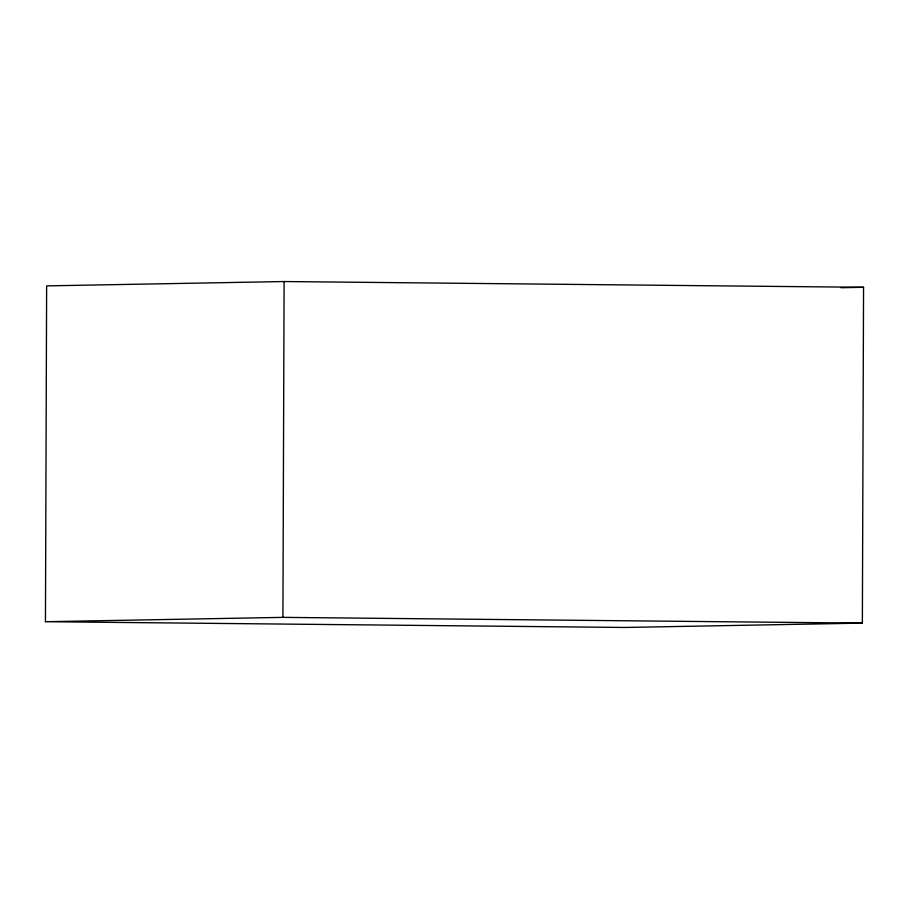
<?xml version="1.0" encoding="UTF-8"?>
<svg xmlns="http://www.w3.org/2000/svg" width="909" height="909" viewBox="0 0 909 909"><rect width="100%" height="100%" fill="white"/><g stroke="black" fill="none" stroke-linecap="round" stroke-linejoin="round"><path stroke-width="1.36" d="M45.45 621.711L46.632 285.88L284.097 281.54L863.55 287.289L862.368 623.12L624.903 627.46L45.45 621.711L282.915 617.37L862.368 623.12M282.915 617.37L284.097 281.54M840.939 287.71L863.55 287.289"/></g></svg>
